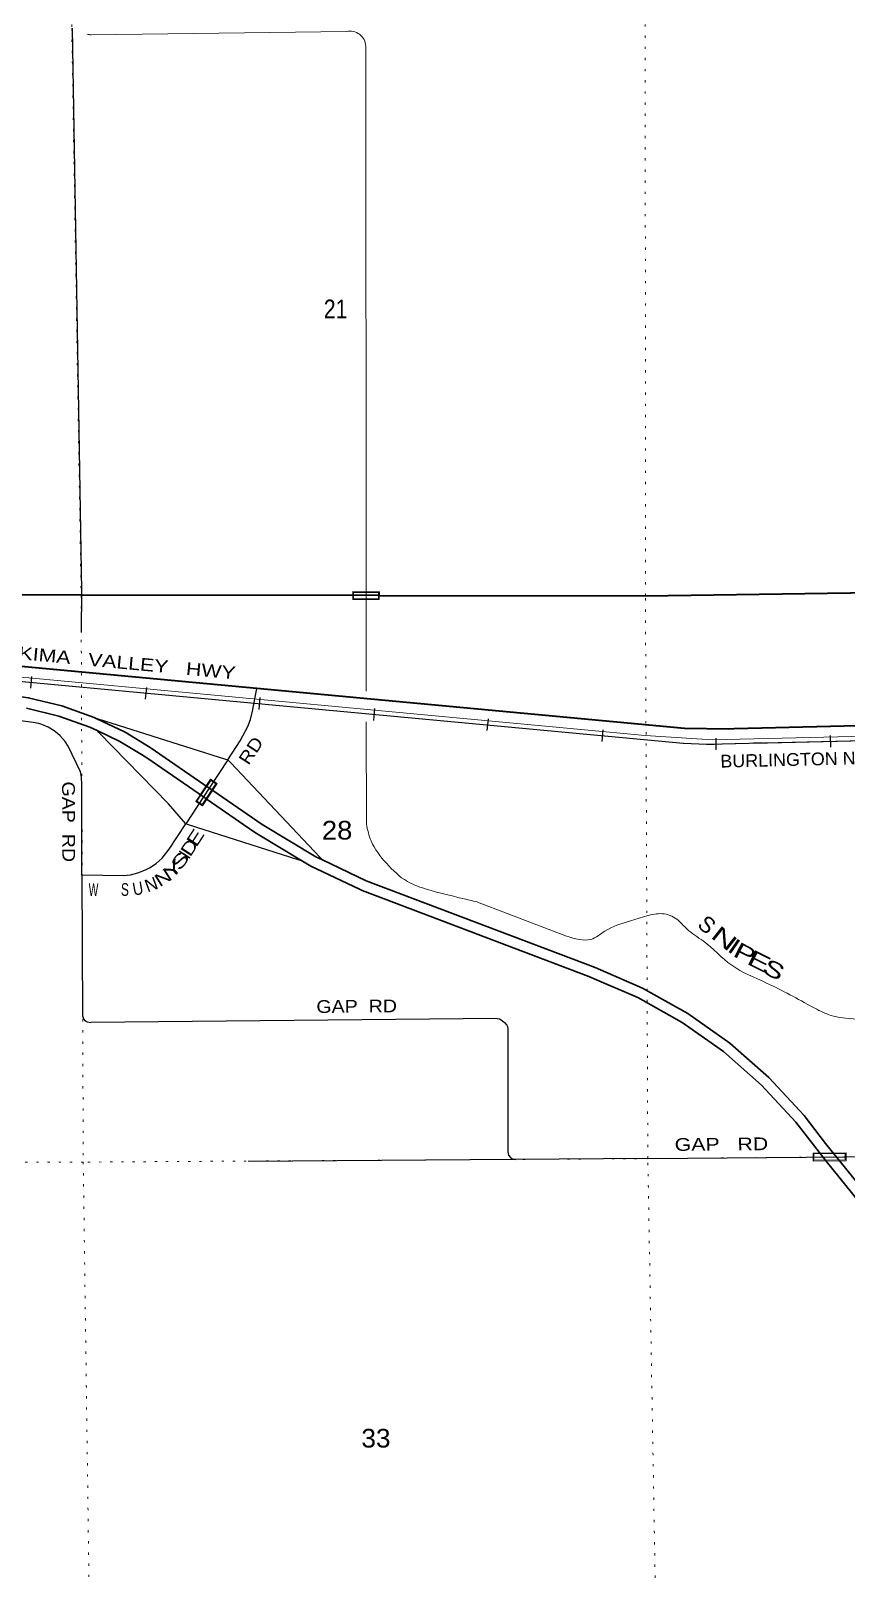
# Model space of a CAD drawing. Header units: feet. Extents: x -2 to 285336, y -549186 to -364975.
# Drawn here: x 232087 to 239765, y -436018 to -421539 of the extents above; entities that cross this region are included whole.
import ezdxf
from ezdxf.enums import TextEntityAlignment as Align

# ---------------------------------------------------------------- set-up
doc = ezdxf.new("R2010")
doc.units = ezdxf.units.FT
doc.header["$LTSCALE"] = 70
doc.linetypes.add('DOTTED', pattern=[1.5, 0.3, -1.2])
for name, color, linetype, lineweight in [('18', 7, 'Continuous', 35), ('19', 7, 'Continuous', 25), ('26', 7, 'Continuous', 40), ('27', 7, 'Continuous', 13), ('29', 7, 'Continuous', 25), ('34', 7, 'Continuous', 25), ('39', 7, 'Continuous', 13), ('41', 7, 'Continuous', 13), ('55', 7, 'Continuous', 13), ('61', 7, 'Continuous', 13), ('7', 7, 'DOTTED', 13)]:
    doc.layers.add(name, color=color, linetype=linetype, lineweight=lineweight)
doc.layers.add('30', color=7, linetype='Continuous')

msp = doc.modelspace()

# ---------------------------------------------------------------- linework, layer by layer
at = {"layer": '18'}
for points in [[(232702.86, -428010.25), (232683.13, -428000.81), (232378.45, -427892.43), (232064.12, -427816.5), (231743.57, -427773.84), (226859.48, -427328.43), (224041.96, -427050.16), (223969.49, -427044.66), (223645.68, -426999.11), (223519.2, -426972.42), (223328.41, -426919.97), (223191.9, -426876.77), (223021.14, -426808.1), (222887.14, -426748.66), (222727.26, -426664.73), (222449.97, -426491.42), (221996.29, -426147.84), (221660.26, -425893.36)], [(232710.84, -428124.79), (232644.73, -428093.14), (232349.92, -427988.28), (232045.76, -427914.8)], [(233767.94, -428666.15), (233210.89, -428283.08), (232974.81, -428140.44), (232702.86, -428010.25)], [(233713.06, -428749.77), (233179.23, -428382.67), (233155.15, -428366.12), (233129.23, -428350.45), (232926.97, -428228.25), (232710.84, -428124.79)], [(234833.43, -429342.92), (234770.99, -429313.24), (234266.38, -429008.92), (233801.28, -428689.08), (233767.94, -428666.15)], [(234646.48, -429354.76), (234234.72, -429106.44), (234210.22, -429091.66), (234184.72, -429074.13), (233746.5, -428772.77), (233713.06, -428749.77)], [(241479.66, -434533.52), (239576.59, -432177.81), (239290.02, -431811.49), (238966.48, -431461.24), (238608.09, -431146.72), (238218.8, -430871.39), (237802.85, -430638.26), (237389.82, -430460.63), (237363.55, -430449.33), (237339.82, -430440.33), (235231.04, -429640.12), (235206.12, -429630.66), (235181.04, -429618.74), (234723.9, -429401.46), (234646.48, -429354.76)], [(247278.19, -435833.25), (247238.45, -435834.05), (246274.64, -435853.34), (244797.24, -435882.91), (244374.97, -435878.8), (243955.45, -435830.57), (243543.26, -435738.76), (243189.36, -435622.37), (242939.46, -435516.6), (242580, -435329.68), (242227.71, -435096.84), (241901.68, -434828.45), (241605.5, -434527.44), (241577.65, -434495.68), (239703.62, -432175.93), (239570.38, -432010.99), (239366.93, -431747.58), (239036.28, -431389.63), (238670.03, -431068.21), (238272.19, -430786.84), (237847.11, -430548.59), (237399.46, -430356.08), (235245, -429538.54), (234833.43, -429342.92)]]:
    msp.add_lwpolyline(points, dxfattribs=at)
at = {"layer": '19'}
for points in [[(233941.42, -428401.84), (233922.24, -428395.78), (232725.98, -428017.56), (232702.86, -428010.25)], [(233546.83, -429003.03), (233524.56, -428977.75), (233384.84, -428814.58), (232729.46, -428143.84), (232710.84, -428124.79)], [(234833.43, -429342.92), (234807.71, -429315.66), (233970.83, -428428.69), (233941.42, -428401.84)], [(234646.48, -429354.76), (234603.72, -429341.08), (233570.95, -429010.75), (233546.83, -429003.03)]]:
    msp.add_lwpolyline(points, dxfattribs=at)
at = {"layer": '26'}
for points in [[(235370.44, -426853.87), (232561.28, -426851.08), (229909.19, -426839.45), (229904.94, -421512.22)], [(235370.44, -426853.87), (237873.89, -426856.35), (243231.73, -426778.8), (247261.66, -426762.94), (248460.88, -426758.23), (248510.88, -426758.03), (248561.2, -426757.83)], [(243241.9, -427999.99), (238710.84, -428108.34), (238660.54, -428110.51), (238241.56, -428104.03), (234215.15, -427729.21), (229909.58, -427328.4)]]:
    msp.add_lwpolyline(points, dxfattribs=at)
at = {"layer": '29'}
for p, q in [((233941.42, -428401.84), (233767.94, -428666.15)), ((232568.87, -429482.67), (232574.95, -430810.8)), ((236476.69, -430834.63), (232651.91, -430871.18)), ((236578.62, -430927.55), (236578.62, -432088.22)), ((237895.8, -432153.36), (234133.97, -432182.1))]:
    msp.add_line(p, q, dxfattribs=at)
for points in [[(232475.61, -421515.9), (232480.15, -421706.71), (232564.17, -426809.87), (232561.9, -427200.58)], [(233941.42, -428401.84), (234059.92, -428221.3), (234130.8, -428087.61), (234155.78, -428021.74), (234173.94, -427942.23), (234215.15, -427729.21)], [(232568.87, -429482.67), (232569.11, -428630.67), (232565.5, -428563.91), (232554.01, -428514.64), (232439.27, -428271.59), (232410.14, -428226.82), (232365.33, -428175.96), (232340.09, -428152.5), (232308.12, -428126.85), (232249.92, -428092.95), (232192.22, -428067.69), (232163.36, -428058.67), (232111.07, -428049.65), (231991.87, -428034.77)], [(233767.94, -428666.15), (233713.06, -428749.77), (233546.83, -429003.03)], [(232568.87, -429482.67), (232962.63, -429488.63), (233026.2, -429481.82), (233094.32, -429463.65), (233166.97, -429436.39), (233205.57, -429415.94), (233266.88, -429377.32), (233323.64, -429327.35), (233390.95, -429240.53), (233546.83, -429003.03)], [(232574.95, -430810.8), (232583.44, -430837.97), (232600.47, -430856.15), (232618.63, -430866.37), (232651.91, -430871.18)], [(236476.69, -430834.63), (236501.21, -430839.11), (236515.96, -430845.93), (236546.62, -430870.91), (236569.32, -430897.04), (236575, -430909.53), (236578.62, -430927.55)], [(236578.62, -432088.22), (236584.09, -432120.89), (236603.39, -432143.61), (236623.83, -432156.1), (236653.52, -432162.85)], [(237895.8, -432153.36), (239764.1, -432137.21), (240678.6, -432129.3)]]:
    msp.add_lwpolyline(points, dxfattribs=at)
at = {"layer": '34'}
for p, q in [((232087.59, -427725.49), (232097.84, -427615.36)), ((233168.46, -427828.73), (233178.72, -427718.6)), ((234236.3, -427925.52), (234246.55, -427815.38)), ((235317.17, -428028.76), (235327.43, -427918.62)), ((236385.01, -428125.54), (236395.26, -428015.41)), ((237465.88, -428228.78), (237476.14, -428118.65)), ((238540.46, -428306.65), (238539.08, -428196.05)), ((239619.44, -428282.78), (239616.79, -428172.2))]:
    msp.add_line(p, q, dxfattribs=at)
at = {"layer": '34', "lineweight": 13}
msp.add_line((238714.19, -428248.3), (243355.64, -428137.31), dxfattribs=at)
msp.add_line((238714.19, -428248.3), (243355.64, -428137.31), dxfattribs=at)
for points in [[(225684.87, -427089.59), (226993.94, -427197.59), (238228.58, -428243.43)], [(225684.87, -427089.59), (226993.94, -427197.59), (238228.58, -428243.43)], [(226997.65, -427157.76), (232572.92, -427676.6), (237870.48, -428171.62), (238504.48, -428213.3), (244006.45, -428081.74), (252825.02, -427976.83)]]:
    msp.add_lwpolyline(points, dxfattribs=at)
at = {"layer": '34'}
msp.add_lwpolyline([(226994.03, -427196.5), (238228.67, -428242.34), (238232.14, -428242.62), (238304.49, -428247.12), (238376.54, -428249.94), (238448.67, -428251.52), (238521.27, -428252.29), (238593.57, -428251.4), (238975.4, -428239.89), (238890.24, -428242.99), (243355.32, -428136.22), (245302.61, -428104.93), (246301.8, -428088.87), (252993.35, -427981.31)], dxfattribs=at)
at = {"layer": '34', "lineweight": 13}
msp.add_arc((238512.9, -424109.99), 4143.25, 266.11348, 272.83411, dxfattribs=at)
msp.add_arc((238512.9, -424109.99), 4143.25, 266.11348, 272.83411, dxfattribs=at)
at = {"layer": '34'}
msp.add_spline([(250068.21, -443487.57), (249977.5, -443672.86), (249779.53, -443780.59), (249483.08, -443739.09), (248900.45, -443524.65), (247156.92, -442816.5), (243671.48, -441424.31), (238565.58, -439409.91), (233747.07, -437493.57), (228242.54, -435879.4), (226638.04, -435261.44), (224052.35, -434211.95), (222040.75, -432971.27), (221731.64, -432835.02)], degree=3, dxfattribs=at)
at = {"layer": '39'}
for p, q in [((232654.61, -421578.94), (235059.44, -421547.23)), ((235241.41, -421684), (235245.2, -426817.71)), ((235245.2, -426817.71), (235245.89, -427753.62)), ((235246.11, -428044.14), (235246.81, -429004.89)), ((236291.83, -429740.09), (237131.75, -430059.61))]:
    msp.add_line(p, q, dxfattribs=at)
for centre, radius, start, end in [((232666.9, -421445.9), 133.57, 248.26093, 264.72041), ((235094.26, -421690.34), 147.28, 2.46687, 103.67559)]:
    msp.add_arc(centre, radius, start, end, dxfattribs=at)
for points in [[(235246.81, -429004.89), (235290.85, -429163.86), (235436.47, -429374.26), (235632.74, -429545.2), (235826.22, -429621.86), (236147.94, -429704.16), (236291.86, -429738.08)], [(237133.76, -430059.63), (237249.64, -430091.19), (237359.91, -430090.59), (237493.27, -430012.08), (237723.06, -429918.76), (237886.12, -429868.71), (238032.75, -429848.52), (238170.41, -429900.41), (238265.43, -429993.87), (238416.37, -430104.07), (238686.03, -430334.11), (239014.67, -430500.73), (239450.77, -430728.88), (239600.23, -430798.96), (239970.43, -430853.82), (240344.28, -430936.8), (240487.86, -430958.14)]]:
    msp.add_spline(points, degree=3, dxfattribs=at)
at = {"layer": '55'}
for p, q in [((233640.82, -428791.51), (233778.82, -428583.05)), ((233841.35, -428624.45), (233703.35, -428832.91)), ((233778.82, -428583.05), (233841.35, -428624.45)), ((233703.35, -428832.91), (233640.82, -428791.51)), ((239452.07, -432101.43), (239762.45, -432098.73)), ((239762.45, -432098.73), (239763.1, -432173.73))]:
    msp.add_line(p, q, dxfattribs=at)
for points in [[(233651.91, -428789.25), (233781.07, -428594.14), (233830.25, -428626.7), (233701.09, -428821.81)], [(239754.52, -432106.79), (239460.13, -432109.35), (239460.64, -432168.35), (239755.03, -432165.8)]]:
    msp.add_lwpolyline(points, close=True, dxfattribs=at)
msp.add_lwpolyline([(239763.1, -432173.73), (239452.72, -432176.42), (239452.07, -432101.43)], dxfattribs=at)
at = {"layer": '61'}
for p, q in [((235118.79, -426892.23), (235118.98, -426817.24)), ((235118.98, -426817.24), (235368.98, -426817.85)), ((235368.98, -426817.85), (235368.79, -426892.84)), ((235368.79, -426892.84), (235118.79, -426892.23))]:
    msp.add_line(p, q, dxfattribs=at)
msp.add_lwpolyline([(235126.95, -426825.25), (235360.96, -426825.82), (235360.81, -426884.82), (235126.8, -426884.25)], close=True, dxfattribs=at)
at = {"layer": '7'}
for points in [[(232393.17, -414023.93), (232358.68, -416231.82), (232473.21, -421517.07), (232561.28, -426851.08), (232581.43, -432185.25), (232653.1, -437419.21), (232653.15, -437421.78), (232737.72, -448037.57), (232795.03, -453376.12), (232803.3, -453910.01)], [(238056.73, -455297.07), (238098.95, -453312.44), (238055.81, -448013.09), (238019.07, -442720.96), (237987.3, -437358.57), (237896.84, -432151.23), (237873.88, -426855.29), (237872.61, -421432.76), (237830.83, -416197.04), (237829.09, -415946.06)], [(221669.09, -426809.75), (221877.58, -426818.06), (227268.75, -426827.87), (232534.26, -426850.82), (235116.43, -426853.49)], [(235370.44, -426853.76), (237873.89, -426856.35), (243231.73, -426778.8), (248561.2, -426757.83), (253337.69, -426736.32)], [(239764.1, -432137.21), (237895.8, -432153.36), (232581.43, -432186.31), (227301.97, -432195.93), (221862.36, -432128.52), (221720.44, -432142.76)]]:
    msp.add_lwpolyline(points, dxfattribs=at)

# ---------------------------------------------------------------- texts
at = {"layer": '27', "width": 1.25}
msp.add_text('YAKIMA   VALLEY   HWY', height=120, rotation=354.682, dxfattribs=at).set_placement((231701.67, -427427.91))
at = {"layer": '30'}
for s, rotation, width, p in [('RD', 56.721, 1.15, (234137.37, -428457.88)), ('GAP  RD', 270.262, 1.15, (232381.93, -428604.28)), ('W', 359.133, 0.6, (232631.48, -429682.16)), ('GAP  RD', 0.548, 1.15, (234776.57, -430783.14)), ('GAP   RD', 0.495, 1.25, (238149.72, -432081.16))]:
    msp.add_text(s, height=120, rotation=rotation, dxfattribs=dict(at, width=width)).set_placement(p)
for s, rotation, width, p in [('E', 56.722, 1.45, (233686.29, -429166.17)), ('S', 52.214, 1.55, (233539.25, -429388.21)), ('D', 56.722, 1.3, (233629.67, -429257.88)), ('N', 32.207, 1.3, (233364.79, -429560.87)), ('Y', 41.36, 1.7, (233466.55, -429474.71)), ('S', 359.133, 0.7, (232972.75, -429680.9)), ('U', 10.115, 0.85, (233105.99, -429670.41))]:
    msp.add_text(s, height=120, rotation=rotation, dxfattribs=dict(at, width=width)).set_placement(p, align=Align.CENTER)
for s, rotation, p in [('I', 56.722, (233584.73, -429324.94)), ('N', 20.567, (233242.05, -429629.22))]:
    msp.add_text(s, height=120, rotation=rotation, dxfattribs=at).set_placement(p, align=Align.CENTER)
at = {"layer": '34', "width": 1.05}
msp.add_text('BURLINGTON NORTHERN -  SANTA FE', height=120, rotation=1.37, dxfattribs=at).set_placement((238580.84, -428473.79))
at = {"layer": '41'}
msp.add_text('S', height=150, rotation=320.477, dxfattribs=at).set_placement((238405.61, -430009.44), align=Align.CENTER)
for s, rotation, width, p in [('N', 321.552, 1.6, (238570.42, -430139.94)), ('I', 325.225, 1.4, (238668.28, -430217.68)), ('P', 332.771, 1.5, (238777.17, -430288.54)), ('E', 333.459, 1.55, (238911.52, -430363.14)), ('S', 332.591, 1.45, (239049.04, -430441.29))]:
    msp.add_text(s, height=150, rotation=rotation, dxfattribs=dict(at, width=width)).set_placement(p, align=Align.CENTER)
at = {"layer": '7'}
for s, width, p in [('21', 0.85, (234846.27, -424244.23)), ('28', 1.1, (234827.71, -429150.49)), ('33', 1.05, (235199.94, -434872.4))]:
    msp.add_text(s, height=175.5, dxfattribs=dict(at, width=width)).set_placement(p)

doc.saveas('drawing.dxf')
